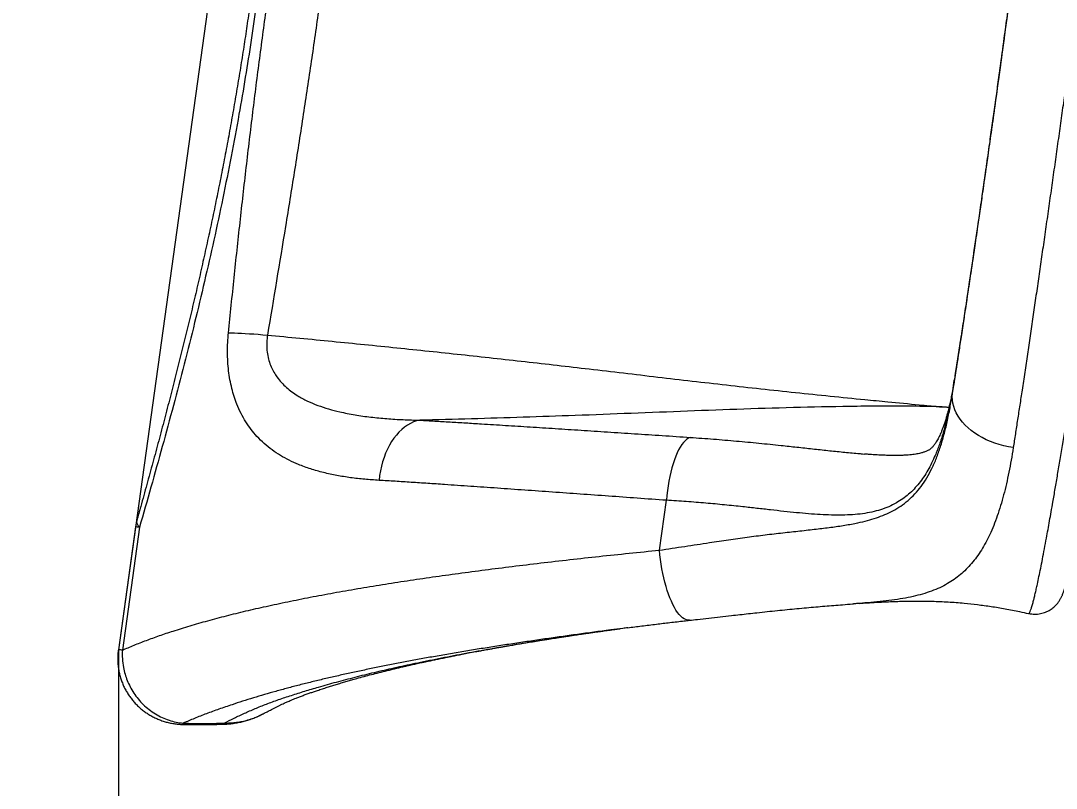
# Model space of a CAD drawing. Header units: millimetres. Extents: x -10881 to 8954, y -8695 to 5624.
# Drawn here: x -7255 to -6173, y 2586 to 3388 of the extents above; entities that cross this region are included whole.
import ezdxf

# ---------------------------------------------------------------- set-up
doc = ezdxf.new("R2010")
doc.units = ezdxf.units.MM
for name, color, linetype in [('DIKOM_ОБЪЕКТ', 7, 'Continuous'), ('DIKOM_РАЗМЕР_ЗОНА', 7, 'Continuous'), ('DIKOM_РАЗМЕР_ОБЪЕКТА', 7, 'Continuous')]:
    doc.layers.add(name, color=color, linetype=linetype)
doc.styles.add('style1', font='arial.ttf', dxfattribs={"width": 0.8})
doc.dimstyles.new('1-50', dxfattribs={"dimtxt": 300, "dimasz": 200, "dimexe": 100, "dimexo": 0, "dimgap": 100, "dimtad": 1, "dimtxsty": 'style1', "dimcen": 200, "dimclrd": 7, "dimclre": 7, "dimclrt": 7, "dimadec": 1, "dimazin": 2, "dimtfac": 1, "dimtmove": 0, "dimatfit": 2, "dimfxl": 0, "dimlwd": 25, "dimlwe": 18, "dimarcsym": 0})

# ---------------------------------------------------------------- blocks, each defined once
blk = doc.blocks.new('*D9')
at = {"layer": 'Defpoints', "color": 0, "transparency": 16777216}
for p in [(-9534, 4149), (-6877.1, 4149), (-2715.7, -5051.1)]:
    blk.add_point(p, dxfattribs=at)
at = {"layer": 'DIKOM_РАЗМЕР_ОБЪЕКТА', "color": 7, "lineweight": 18, "transparency": 16777216}
for p, q in [((-6877.1, 4149), (-9634, 4149)), ((-2715.7, -5051.1), (-9634, -5051.1))]:
    blk.add_line(p, q, dxfattribs=at)
at = {"layer": 'DIKOM_РАЗМЕР_ОБЪЕКТА', "color": 7, "lineweight": 25, "transparency": 16777216}
blk.add_line((-9534, -4851.1), (-9534, 3949), dxfattribs=at)
at = {"layer": 'DIKOM_РАЗМЕР_ОБЪЕКТА', "color": 7, "transparency": 16777216}
for points in [[(-9567.3, 3949), (-9500.7, 3949), (-9534, 4149)], [(-9567.3, -4851.1), (-9500.7, -4851.1), (-9534, -5051.1)]]:
    blk.add_solid(points, dxfattribs=at)
at = {"layer": 'DIKOM_РАЗМЕР_ОБЪЕКТА', "color": 7, "transparency": 16777216, "insert": (-9787.2, -451.1), "char_height": 300, "attachment_point": 5, "rotation": 90, "style": 'style1'}
blk.add_mtext('9200', dxfattribs=at)
blk = doc.blocks.new('*D10')
at = {"layer": 'Defpoints', "color": 0, "transparency": 16777216}
for p in [(-7152.7, 2730.8), (7385.2, 911.3), (7385.2, -7693.8)]:
    blk.add_point(p, dxfattribs=at)
at = {"layer": 'DIKOM_РАЗМЕР_ОБЪЕКТА', "color": 7, "lineweight": 18, "transparency": 16777216}
for p, q in [((-7152.7, 2730.8), (-7152.7, -7793.8)), ((7385.2, 911.3), (7385.2, -7793.8))]:
    blk.add_line(p, q, dxfattribs=at)
at = {"layer": 'DIKOM_РАЗМЕР_ОБЪЕКТА', "color": 7, "lineweight": 25, "transparency": 16777216}
blk.add_line((-6952.7, -7693.8), (7185.2, -7693.8), dxfattribs=at)
at = {"layer": 'DIKOM_РАЗМЕР_ОБЪЕКТА', "color": 7, "transparency": 16777216}
for points in [[(-6952.7, -7660.4), (-6952.7, -7727.1), (-7152.7, -7693.8)], [(7185.2, -7660.4), (7185.2, -7727.1), (7385.2, -7693.8)]]:
    blk.add_solid(points, dxfattribs=at)
at = {"layer": 'DIKOM_РАЗМЕР_ОБЪЕКТА', "color": 7, "transparency": 16777216, "insert": (116.2, -7440.6), "char_height": 300, "attachment_point": 5, "style": 'style1'}
blk.add_mtext('14500', dxfattribs=at)
blk = doc.blocks.new('*D11')
at = {"layer": 'Defpoints', "color": 0, "transparency": 16777216}
for p in [(-7028.4, 5624.1), (-10431.3, -7165.9), (-2784.8, -7165.9)]:
    blk.add_point(p, dxfattribs=at)
at = {"layer": 'DIKOM_РАЗМЕР_ЗОНА', "color": 7, "lineweight": 18, "transparency": 16777216}
for p, q in [((-7028.4, 5624.1), (-10531.3, 5624.1)), ((-2784.8, -7165.9), (-10531.3, -7165.9))]:
    blk.add_line(p, q, dxfattribs=at)
at = {"layer": 'DIKOM_РАЗМЕР_ЗОНА', "color": 7, "lineweight": 25, "transparency": 16777216}
blk.add_line((-10431.3, 5424.1), (-10431.3, -6965.9), dxfattribs=at)
at = {"layer": 'DIKOM_РАЗМЕР_ЗОНА', "color": 7, "transparency": 16777216}
for points in [[(-10464.6, 5424.1), (-10397.9, 5424.1), (-10431.3, 5624.1)], [(-10464.6, -6965.9), (-10397.9, -6965.9), (-10431.3, -7165.9)]]:
    blk.add_solid(points, dxfattribs=at)
at = {"layer": 'DIKOM_РАЗМЕР_ЗОНА', "color": 7, "transparency": 16777216, "insert": (-10684.4, -770.9), "char_height": 300, "attachment_point": 5, "rotation": 90, "style": 'style1'}
blk.add_mtext('12800', dxfattribs=at)
blk = doc.blocks.new('*D12')
at = {"layer": 'Defpoints', "color": 0, "transparency": 16777216}
for p in [(-9113.3, 3014), (8954.2, 2756.5), (8954.2, -8594.5)]:
    blk.add_point(p, dxfattribs=at)
at = {"layer": 'DIKOM_РАЗМЕР_ЗОНА', "color": 7, "lineweight": 18, "transparency": 16777216}
for p, q in [((-9113.3, 3014), (-9113.3, -8694.5)), ((8954.2, 2756.5), (8954.2, -8694.5))]:
    blk.add_line(p, q, dxfattribs=at)
at = {"layer": 'DIKOM_РАЗМЕР_ЗОНА', "color": 7, "lineweight": 25, "transparency": 16777216}
blk.add_line((-8913.3, -8594.5), (8754.2, -8594.5), dxfattribs=at)
at = {"layer": 'DIKOM_РАЗМЕР_ЗОНА', "color": 7, "transparency": 16777216}
for points in [[(-8913.3, -8561.2), (-8913.3, -8627.8), (-9113.3, -8594.5)], [(8754.2, -8561.2), (8754.2, -8627.8), (8954.2, -8594.5)]]:
    blk.add_solid(points, dxfattribs=at)
at = {"layer": 'DIKOM_РАЗМЕР_ЗОНА', "color": 7, "transparency": 16777216, "insert": (-79.6, -8341.3), "char_height": 300, "attachment_point": 5, "style": 'style1'}
blk.add_mtext('18000', dxfattribs=at)

msp = doc.modelspace()

# ---------------------------------------------------------------- linework, layer by layer
at = {"layer": 'DIKOM_ОБЪЕКТ', "color": 7, "linetype": 'Continuous', "lineweight": 15}
for p, q in [((-6963.334, 4092.199), (-7152.722, 2730.798)), ((-6281.404, 2998.67), (-6279.502, 3012.34)), ((-6279.326, 3013.632), (-6279.502, 3012.34)), ((-6375.405, 2935.483), (-6373.463, 2935.323)), ((-6587.533, 2834.776), (-6580.281, 2886.908)), ((-7134.869, 2859.179), (-7152.73, 2730.795)), ((-7130.673, 2858.7), (-7148.534, 2730.316)), ((-6201.925, 2768.72), (-6201.918, 2768.718)), ((-7005.124, 2661.988), (-7002.002, 2663.533)), ((-7002.396, 2663.408), (-7002.034, 2663.597)), ((-7042.252, 2654.117), (-7042.211, 2654.118))]:
    msp.add_line(p, q, dxfattribs=at)
at = {"layer": 'DIKOM_ОБЪЕКТ', "color": 7, "linetype": 'Continuous', "lineweight": 15, "flags": 128}
for points in [[(-7037.727, 3061.991), (-7034.788, 3061.948), (-7031.542, 3061.859), (-7028.006, 3061.725), (-7024.2, 3061.546), (-7020.144, 3061.323), (-7015.862, 3061.058), (-7011.376, 3060.752), (-7006.711, 3060.406), (-7001.893, 3060.023), (-6996.95, 3059.605)], [(-6217.951, 2941.956), (-6222.86, 2942.781), (-6227.714, 2943.84), (-6232.49, 2945.127), (-6237.162, 2946.636), (-6241.707, 2948.359), (-6246.103, 2950.288), (-6250.327, 2952.413), (-6254.357, 2954.723), (-6258.173, 2957.207), (-6261.757, 2959.851), (-6265.089, 2962.643), (-6268.154, 2965.569), (-6270.934, 2968.612), (-6273.417, 2971.759), (-6275.59, 2974.994), (-6277.442, 2978.299), (-6278.964, 2981.659), (-6280.147, 2985.055), (-6280.986, 2988.472), (-6281.476, 2991.892), (-6281.616, 2995.297), (-6281.404, 2998.67)], [(-6837.914, 2970.634), (-6841.197, 2969.881), (-6844.447, 2968.776), (-6847.647, 2967.324), (-6850.781, 2965.533), (-6853.832, 2963.411), (-6856.786, 2960.97), (-6859.626, 2958.223), (-6862.339, 2955.183), (-6864.91, 2951.865), (-6867.326, 2948.288), (-6869.575, 2944.469), (-6871.645, 2940.428), (-6873.526, 2936.185), (-6875.208, 2931.763), (-6876.682, 2927.184), (-6877.941, 2922.471), (-6878.979, 2917.649), (-6879.79, 2912.742), (-6880.369, 2907.776)], [(-6555.381, 2952.685), (-6557.16, 2951.898), (-6558.936, 2950.738), (-6560.702, 2949.21), (-6562.446, 2947.322), (-6564.159, 2945.086), (-6565.832, 2942.514), (-6567.456, 2939.618), (-6569.021, 2936.416), (-6570.52, 2932.924), (-6571.945, 2929.162), (-6573.286, 2925.15), (-6574.538, 2920.91), (-6575.693, 2916.465), (-6576.745, 2911.839), (-6577.688, 2907.058), (-6578.518, 2902.147), (-6579.229, 2897.134), (-6579.818, 2892.045), (-6580.281, 2886.908)], [(-7133.487, 2865.797), (-7133.541, 2865.589), (-7133.641, 2864.362), (-7133.402, 2863.05), (-7132.824, 2861.662), (-7131.913, 2860.209), (-7130.673, 2858.7)], [(-6556.006, 2761.629), (-6556.722, 2761.582), (-6558.375, 2761.726), (-6560.057, 2762.218), (-6561.758, 2763.056), (-6563.471, 2764.235), (-6565.187, 2765.75), (-6566.897, 2767.592), (-6568.593, 2769.754), (-6570.266, 2772.223), (-6571.908, 2774.988), (-6573.511, 2778.035), (-6575.066, 2781.347), (-6576.566, 2784.91), (-6578.003, 2788.705), (-6579.37, 2792.712), (-6580.66, 2796.913), (-6581.867, 2801.285), (-6582.984, 2805.806), (-6584.007, 2810.455), (-6584.929, 2815.208), (-6585.747, 2820.041), (-6586.456, 2824.93), (-6587.052, 2829.849), (-6587.533, 2834.776)]]:
    msp.add_lwpolyline(points, dxfattribs=at)
at = {"layer": 'DIKOM_ОБЪЕКТ', "color": 7, "linetype": 'Continuous', "lineweight": 15}
for centre, radius, start, end in [((-7085.346, 2852.29), 50, 164.343433, 172.080061), ((-7139.599, 2799.164), 60.201, 81.473434, 85.493677), ((-7158.735, 2659.609), 71.439, 81.789854, 85.177483), ((-7087.718, 2653.836), 2.77, 333.541333, 2.614321)]:
    msp.add_arc(centre, radius, start, end, dxfattribs=at)
for points, knots in [([(-6977, 3963.342), (-6976.957, 3951.429), (-6976.871, 3927.6), (-6976.959, 3891.586), (-6977.247, 3855.341), (-6977.787, 3818.855), (-6978.606, 3782.148), (-6979.738, 3745.236), (-6981.215, 3708.134), (-6983.064, 3670.86), (-6985.306, 3633.482), (-6987.968, 3595.952), (-6991.075, 3558.292), (-6994.628, 3520.66), (-6998.629, 3483.153), (-7003.142, 3445.244), (-7008.215, 3406.816), (-7013.868, 3367.898), (-7020.017, 3329.07), (-7026.969, 3288.532), (-7034.803, 3246.327), (-7043.569, 3202.504), (-7052.885, 3158.915), (-7062.707, 3115.604), (-7073.059, 3072.33), (-7083.908, 3029.114), (-7095.197, 2985.96), (-7106.797, 2943.157), (-7118.63, 2900.692), (-7126.659, 2872.695), (-7130.673, 2858.7)], [0, 0, 0, 0, 0.032972735, 0.065948574, 0.098920899, 0.132020023, 0.165122828, 0.198221516, 0.231441228, 0.264669965, 0.297898103, 0.331116997, 0.364529843, 0.397942614, 0.430989214, 0.464035777, 0.498545553, 0.533066989, 0.567588546, 0.602098486, 0.641501311, 0.680927501, 0.720363093, 0.759792278, 0.799197617, 0.839343408, 0.879508281, 0.919681744, 0.959850745, 1, 1, 1, 1]), ([(-6981.665, 3957.065), (-6981.684, 3951.102), (-6981.73, 3937.066), (-6981.881, 3914.925), (-6982.111, 3890.694), (-6982.432, 3866.737), (-6982.85, 3843.008), (-6983.365, 3819.514), (-6983.987, 3796.04), (-6984.721, 3772.61), (-6985.569, 3749.248), (-6986.536, 3725.975), (-6987.626, 3702.811), (-6988.84, 3679.777), (-6990.182, 3656.891), (-6991.653, 3634.169), (-6993.256, 3611.628), (-6994.992, 3589.281), (-6996.863, 3567.132), (-6998.88, 3545.062), (-7001.045, 3522.993), (-7003.368, 3500.879), (-7005.843, 3478.785), (-7008.467, 3456.735), (-7011.243, 3434.726), (-7014.171, 3412.755), (-7017.249, 3390.843), (-7020.481, 3368.971), (-7023.869, 3347.109), (-7027.417, 3325.21), (-7031.124, 3303.281), (-7034.985, 3281.353), (-7038.992, 3259.463), (-7043.139, 3237.638), (-7047.436, 3215.828), (-7051.887, 3193.988), (-7056.498, 3172.073), (-7061.264, 3150.101), (-7066.18, 3128.067), (-7071.246, 3105.966), (-7076.458, 3083.795), (-7081.813, 3061.548), (-7087.309, 3039.222), (-7092.942, 3016.813), (-7098.708, 2994.317), (-7104.604, 2971.729), (-7110.627, 2949.047), (-7116.771, 2926.262), (-7123.033, 2903.38), (-7128.617, 2883.198), (-7132.124, 2870.687), (-7133.495, 2865.799)], [0, 0, 0, 0, 0.01668684, 0.03927812, 0.06166151, 0.08396148, 0.10556014, 0.12709672, 0.14855366, 0.1699134, 0.19115946, 0.21227646, 0.2332502, 0.25406765, 0.274717, 0.29518761, 0.31547002, 0.33555588, 0.35543798, 0.37513921, 0.3949747, 0.41482953, 0.43464344, 0.45442269, 0.47417359, 0.49390243, 0.51361802, 0.53326221, 0.55294341, 0.5727098, 0.59253638, 0.6123978, 0.63226827, 0.65211437, 0.6719304, 0.69190591, 0.71198427, 0.73217351, 0.75248141, 0.77291566, 0.79348389, 0.81419365, 0.83505236, 0.8560673, 0.87724561, 0.89859422, 0.9201198, 0.94182879, 0.96373818, 0.98583018, 1, 1, 1, 1]), ([(-6201.93, 2768.671), (-6201.831, 2768.644), (-6200.725, 2768.344), (-6198.557, 2768.072), (-6195.49, 2767.881), (-6192.476, 2768.029), (-6189.56, 2768.455), (-6186.769, 2769.143), (-6184.131, 2770.061), (-6181.674, 2771.176), (-6179.42, 2772.444), (-6177.388, 2773.821), (-6175.584, 2775.26), (-6174.005, 2776.719), (-6172.635, 2778.165), (-6171.453, 2779.576), (-6170.433, 2780.941), (-6169.548, 2782.261), (-6168.771, 2783.545), (-6168.078, 2784.807), (-6167.45, 2786.067), (-6166.866, 2787.357), (-6166.302, 2788.722), (-6165.73, 2790.247), (-6165.098, 2792.105), (-6164.348, 2794.549), (-6163.553, 2797.437), (-6162.739, 2800.656), (-6161.948, 2803.976), (-6161.141, 2807.536), (-6160.304, 2811.392), (-6159.453, 2815.445), (-6158.582, 2819.725), (-6157.681, 2824.262), (-6156.751, 2829.058), (-6155.789, 2834.117), (-6154.795, 2839.445), (-6153.766, 2845.048), (-6152.706, 2850.91), (-6151.613, 2857.036), (-6150.489, 2863.42), (-6149.33, 2870.08), (-6148.138, 2877.006), (-6146.916, 2884.177), (-6145.668, 2891.571), (-6144.395, 2899.182), (-6143.093, 2907.032), (-6141.761, 2915.13), (-6140.399, 2923.479), (-6139.01, 2932.051), (-6137.594, 2940.849), (-6136.152, 2949.875), (-6134.685, 2959.116), (-6133.196, 2968.55), (-6131.686, 2978.176), (-6130.154, 2987.998), (-6128.599, 2998.025), (-6127.024, 3008.231), (-6125.435, 3018.587), (-6123.833, 3029.077), (-6122.214, 3039.73), (-6120.578, 3050.548), (-6118.925, 3061.534), (-6117.259, 3072.653), (-6115.581, 3083.908), (-6113.889, 3095.301), (-6112.186, 3106.827), (-6110.475, 3118.451), (-6108.758, 3130.163), (-6107.037, 3141.958), (-6105.308, 3153.853), (-6103.574, 3165.832), (-6101.837, 3177.875), (-6100.101, 3189.967), (-6098.368, 3202.085), (-6096.637, 3214.238), (-6094.906, 3226.439), (-6093.171, 3238.712), (-6091.435, 3251.048), (-6089.699, 3263.43), (-6087.965, 3275.843), (-6086.236, 3288.269), (-6084.515, 3300.691), (-6082.804, 3313.09), (-6081.105, 3325.45), (-6079.42, 3337.754), (-6077.753, 3349.986), (-6076.103, 3362.133), (-6074.471, 3374.206), (-6072.851, 3386.238), (-6071.241, 3398.25), (-6069.642, 3410.235), (-6068.058, 3422.155), (-6066.495, 3433.975), (-6064.956, 3445.662), (-6063.444, 3457.203), (-6061.954, 3468.631), (-6060.485, 3479.954), (-6059.037, 3491.168), (-6057.615, 3502.244), (-6056.218, 3513.186), (-6054.845, 3523.995), (-6053.499, 3534.657), (-6052.183, 3545.146), (-6050.895, 3555.469), (-6049.635, 3565.636), (-6048.403, 3575.649), (-6047.203, 3585.47), (-6046.039, 3595.067), (-6044.913, 3604.421), (-6043.821, 3613.57), (-6042.761, 3622.523), (-6041.734, 3631.281), (-6040.744, 3639.811), (-6039.79, 3648.116), (-6038.871, 3656.198), (-6037.989, 3664.059), (-6037.146, 3671.663), (-6036.342, 3679.015), (-6035.578, 3686.116), (-6034.851, 3692.985), (-6034.163, 3699.599), (-6033.518, 3705.94), (-6032.916, 3711.982), (-6032.355, 3717.759), (-6031.835, 3723.28), (-6031.354, 3728.553), (-6030.915, 3733.551), (-6030.519, 3738.28), (-6030.166, 3742.745), (-6029.854, 3746.955), (-6029.586, 3750.906), (-6029.361, 3754.61), (-6029.182, 3758.093), (-6029.049, 3761.408), (-6028.968, 3764.641), (-6028.958, 3767.602), (-6029.029, 3770.17), (-6029.158, 3772.23), (-6029.325, 3773.93), (-6029.527, 3775.44), (-6029.782, 3776.917), (-6030.101, 3778.397), (-6030.497, 3779.908), (-6030.988, 3781.474), (-6031.597, 3783.113), (-6032.352, 3784.835), (-6033.281, 3786.642), (-6034.414, 3788.519), (-6035.775, 3790.438), (-6037.38, 3792.358), (-6039.232, 3794.229), (-6041.322, 3795.995), (-6043.626, 3797.605), (-6046.116, 3799.019), (-6048.848, 3800.241), (-6051.788, 3801.224), (-6054.882, 3801.867), (-6056.968, 3802.175), (-6058.006, 3802.184), (-6058.011, 3802.184)], [0, 0, 0, 0, 0.00020592, 0.00228531, 0.00432533, 0.00632908, 0.00829935, 0.01023788, 0.01214532, 0.01402099, 0.01586321, 0.01767066, 0.01944542, 0.0211967, 0.02294369, 0.02471074, 0.02652937, 0.02844347, 0.03050537, 0.03277829, 0.03534149, 0.03830002, 0.04180358, 0.04608727, 0.05157706, 0.05925803, 0.06964272, 0.07859121, 0.08700666, 0.09592072, 0.10443857, 0.11269546, 0.12086102, 0.12895391, 0.13697976, 0.14496102, 0.15291542, 0.16085774, 0.16880136, 0.17667425, 0.18455166, 0.19245251, 0.20036028, 0.20825277, 0.21611036, 0.22391526, 0.23170258, 0.2395545, 0.24739332, 0.25522688, 0.26306298, 0.27090685, 0.27876621, 0.28661204, 0.29441967, 0.30225764, 0.31011112, 0.31796399, 0.32579686, 0.33359443, 0.34136993, 0.34920768, 0.35703207, 0.36485073, 0.37267133, 0.38049919, 0.38834176, 0.39619226, 0.40399035, 0.41180169, 0.4196227, 0.42744623, 0.43526249, 0.44306394, 0.45085434, 0.45860683, 0.46637922, 0.47417986, 0.48200353, 0.48984487, 0.49769836, 0.50555838, 0.51341885, 0.52127267, 0.52911432, 0.53693839, 0.54473968, 0.55251323, 0.56026013, 0.56801919, 0.57582828, 0.58366661, 0.59151794, 0.59936333, 0.6071833, 0.61496216, 0.62272922, 0.6305456, 0.63835283, 0.6461585, 0.65396897, 0.66179043, 0.66963158, 0.67745638, 0.68526257, 0.69310985, 0.70097805, 0.70884559, 0.71668663, 0.72448166, 0.73224983, 0.74009118, 0.74792249, 0.75575151, 0.76358501, 0.77142916, 0.77929194, 0.7871781, 0.79499348, 0.80285468, 0.8107438, 0.81864322, 0.82653204, 0.83439131, 0.84218971, 0.85011499, 0.85804474, 0.86598868, 0.87396037, 0.88197558, 0.89005356, 0.89821659, 0.9064091, 0.91477679, 0.92339096, 0.93241379, 0.94227673, 0.95034156, 0.95610604, 0.96015701, 0.9635504, 0.96642364, 0.9689165, 0.97113454, 0.97315953, 0.9750571, 0.97688123, 0.97867594, 0.9804694, 0.98228137, 0.98412516, 0.9860017, 0.98790455, 0.98982524, 0.99175664, 0.99369396, 0.99582971, 0.99792998, 0.9999894, 1, 1, 1, 1]), ([(-6201.918, 2768.718), (-6201.853, 2768.691), (-6201.601, 2768.587), (-6201.047, 2769.185), (-6200.229, 2770.726), (-6199.272, 2773.252), (-6198.184, 2776.724), (-6197.078, 2780.738), (-6195.995, 2785.004), (-6194.967, 2789.278), (-6193.873, 2794.038), (-6192.577, 2799.895), (-6191.055, 2807.059), (-6189.27, 2815.796), (-6187.367, 2825.433), (-6185.347, 2835.974), (-6183.417, 2846.312), (-6181.612, 2856.181), (-6179.96, 2865.359), (-6178.256, 2874.957), (-6176.298, 2886.138), (-6174.068, 2899.062), (-6171.536, 2913.969), (-6168.914, 2929.629), (-6166.204, 2946.036), (-6163.453, 2962.905), (-6160.67, 2980.175), (-6157.858, 2997.812), (-6154.991, 3015.991), (-6152.307, 3033.187), (-6149.828, 3049.211), (-6147.562, 3063.968), (-6145.274, 3078.97), (-6142.703, 3095.955), (-6139.881, 3114.749), (-6136.808, 3135.4), (-6133.751, 3156.131), (-6130.68, 3177.135), (-6127.847, 3196.678), (-6125.265, 3214.634), (-6122.931, 3230.974), (-6120.601, 3247.392), (-6118.012, 3265.766), (-6115.34, 3284.879), (-6112.594, 3304.698), (-6110.032, 3323.335), (-6107.493, 3341.955), (-6104.971, 3360.599), (-6102.474, 3379.21), (-6100.002, 3397.795), (-6097.565, 3416.262), (-6095.293, 3433.636), (-6093.184, 3449.892), (-6091.23, 3465.07), (-6089.311, 3480.094), (-6087.21, 3496.682), (-6084.947, 3514.723), (-6082.538, 3534.156), (-6080.202, 3553.245), (-6077.943, 3571.957), (-6075.8, 3589.968), (-6073.775, 3607.252), (-6071.864, 3623.818), (-6070.05, 3639.834), (-6068.472, 3654.033), (-6067.111, 3666.519), (-6065.941, 3677.445), (-6064.834, 3687.988), (-6063.672, 3699.304), (-6062.606, 3709.987), (-6061.636, 3720.033), (-6060.841, 3728.54), (-6060.111, 3736.626), (-6059.371, 3745.177), (-6058.654, 3753.979), (-6057.991, 3762.822), (-6057.455, 3770.846), (-6057.048, 3778.024), (-6056.796, 3783.726), (-6056.661, 3788.207), (-6056.612, 3791.698), (-6056.633, 3794.702), (-6056.737, 3797.501), (-6056.953, 3799.885), (-6057.331, 3801.508), (-6057.689, 3802.234), (-6057.957, 3802.118), (-6058.012, 3802.094)], [0, 0, 0, 0, 0.00466868, 0.01805466, 0.03146458, 0.04504322, 0.05864698, 0.07230126, 0.08219201, 0.09208278, 0.10201197, 0.11194116, 0.12535163, 0.13878612, 0.15239154, 0.16602203, 0.17970301, 0.18959455, 0.19948611, 0.20941622, 0.21934634, 0.23275779, 0.24619314, 0.25979891, 0.27342961, 0.2871105, 0.30032855, 0.31354659, 0.32685683, 0.34016708, 0.35028249, 0.36039791, 0.37055449, 0.38071106, 0.39437253, 0.4075918, 0.42081107, 0.43412273, 0.44743438, 0.45755119, 0.46766801, 0.47782611, 0.48798422, 0.50164807, 0.51311362, 0.52457917, 0.53610496, 0.54763075, 0.55928039, 0.57093003, 0.58264279, 0.59435555, 0.60424812, 0.61414069, 0.62407175, 0.63400281, 0.64741539, 0.66085187, 0.67445874, 0.68809054, 0.70177256, 0.71498635, 0.72820013, 0.74150605, 0.75481197, 0.764924, 0.77503603, 0.78518919, 0.79534235, 0.80899919, 0.81889088, 0.82878257, 0.8387129, 0.84864322, 0.8620556, 0.87549199, 0.88909956, 0.90273221, 0.91641523, 0.92630345, 0.93619167, 0.94611851, 0.95604534, 0.96945332, 0.98288551, 0.99648897, 1, 1, 1, 1]), ([(-7037.727, 3061.991), (-7035.768, 3081.198), (-7031.849, 3119.612), (-7025.651, 3177.234), (-7019.155, 3234.855), (-7012.339, 3292.026), (-7005.165, 3348.729), (-6997.587, 3404.967), (-6989.497, 3461.157), (-6980.947, 3517.328), (-6971.998, 3573.461), (-6962.695, 3629.564), (-6953.113, 3685.61), (-6946.525, 3722.929), (-6943.232, 3741.588)], [0, 0, 0, 0, 0.08449462, 0.16898884, 0.25351404, 0.33803857, 0.42063, 0.50322058, 0.58589429, 0.66856884, 0.75140887, 0.8342495, 0.91712456, 1, 1, 1, 1]), ([(-6903.232, 3733.054), (-6907.429, 3695.642), (-6913.724, 3639.523), (-6922.421, 3564.716), (-6929.19, 3508.82), (-6936.281, 3453.147), (-6943.75, 3397.697), (-6951.675, 3342.3), (-6960.084, 3286.416), (-6968.93, 3230.059), (-6981.21, 3154.264), (-6990.654, 3097.47), (-6996.95, 3059.605)], [0, 0, 0, 0, 0.166095145, 0.249149295, 0.332202839, 0.414420896, 0.496638173, 0.578913271, 0.66118915, 0.745885548, 0.83058261, 1, 1, 1, 1]), ([(-6120.318, 3643.762), (-6120.962, 3638.516), (-6122.254, 3628.001), (-6124.316, 3611.476), (-6126.478, 3594.338), (-6128.743, 3576.575), (-6131.116, 3558.138), (-6133.585, 3539.129), (-6136.148, 3519.548), (-6138.764, 3499.717), (-6141.426, 3479.677), (-6144.121, 3459.508), (-6146.87, 3439.049), (-6149.686, 3418.208), (-6152.565, 3397.011), (-6155.502, 3375.492), (-6158.484, 3353.741), (-6161.472, 3332.043), (-6164.462, 3310.436), (-6167.434, 3289.041), (-6170.435, 3267.536), (-6173.458, 3245.962), (-6176.514, 3224.251), (-6179.58, 3202.558), (-6182.657, 3180.89), (-6185.693, 3159.613), (-6188.685, 3138.754), (-6191.623, 3118.372), (-6194.533, 3098.29), (-6197.429, 3078.424), (-6200.306, 3058.815), (-6203.158, 3039.502), (-6205.973, 3020.575), (-6208.624, 3002.894), (-6211.115, 2986.413), (-6213.443, 2971.138), (-6215.729, 2956.256), (-6217.21, 2946.723), (-6217.951, 2941.956)], [0, 0, 0, 0, 0.0276079, 0.05533532, 0.08306276, 0.11118844, 0.1393141, 0.16784779, 0.19638148, 0.22504655, 0.25285905, 0.28069573, 0.30853242, 0.33634494, 0.36469009, 0.39304801, 0.42139311, 0.45005168, 0.47775665, 0.50547359, 0.53317855, 0.56132693, 0.58947531, 0.61803261, 0.64658993, 0.67527869, 0.70308791, 0.73092129, 0.75875466, 0.78656386, 0.81490603, 0.84326102, 0.87160317, 0.90025902, 0.92514193, 0.95002484, 0.97501242, 1, 1, 1, 1]), ([(-6281.404, 2998.67), (-6280.53, 3004.173), (-6278.782, 3015.182), (-6276.056, 3032.606), (-6273.159, 3051.314), (-6270.08, 3071.422), (-6266.822, 3092.926), (-6263.754, 3113.386), (-6260.9, 3132.591), (-6258.274, 3150.386), (-6255.627, 3168.457), (-6252.699, 3188.577), (-6249.491, 3210.803), (-6246.009, 3235.144), (-6242.792, 3257.822), (-6239.849, 3278.729), (-6237.182, 3297.808), (-6234.531, 3316.893), (-6231.645, 3337.816), (-6228.537, 3360.526), (-6225.228, 3384.918), (-6222.231, 3407.22), (-6219.538, 3427.434), (-6217.134, 3445.609), (-6214.784, 3463.523), (-6212.266, 3482.872), (-6209.607, 3503.507), (-6206.842, 3525.224), (-6204.4, 3544.655), (-6202.256, 3561.92), (-6200.386, 3577.155), (-6198.593, 3591.927), (-6197.473, 3601.32), (-6196.913, 3606.014)], [0, 0, 0, 0, 0.03323752, 0.06649574, 0.09973331, 0.13668414, 0.1736634, 0.21061422, 0.23912795, 0.26766774, 0.29620755, 0.32472131, 0.3617087, 0.39872452, 0.43571182, 0.46425585, 0.4928261, 0.52139635, 0.54994036, 0.58689755, 0.62388321, 0.6608405, 0.68935857, 0.7179027, 0.74644681, 0.77496485, 0.81192286, 0.8489093, 0.88586725, 0.9143874, 0.94293367, 0.97147991, 1, 1, 1, 1]), ([(-6198.888, 3591.815), (-6199.641, 3585.582), (-6201.146, 3573.111), (-6203.583, 3553.335), (-6205.946, 3534.41), (-6208.211, 3516.494), (-6210.343, 3499.79), (-6212.54, 3482.725), (-6215.022, 3463.619), (-6217.808, 3442.381), (-6220.91, 3418.964), (-6223.849, 3396.995), (-6226.598, 3376.62), (-6229.137, 3357.931), (-6231.709, 3339.138), (-6234.563, 3318.421), (-6237.705, 3295.79), (-6241.133, 3271.311), (-6244.316, 3248.778), (-6247.241, 3228.229), (-6249.903, 3209.652), (-6252.559, 3191.243), (-6255.464, 3171.246), (-6258.608, 3149.778), (-6261.974, 3127.008), (-6265.04, 3106.463), (-6267.81, 3088.068), (-6270.293, 3071.709), (-6272.734, 3055.765), (-6275.083, 3040.553), (-6277.345, 3026.027), (-6278.783, 3016.903), (-6279.502, 3012.34)], [0, 0, 0, 0, 0.038722989, 0.077475761, 0.116198704, 0.146080706, 0.175990067, 0.205899415, 0.235781398, 0.274504987, 0.313258359, 0.351981957, 0.381863817, 0.411773027, 0.441682259, 0.471564149, 0.510303409, 0.549072509, 0.587811825, 0.61770656, 0.647628691, 0.677550832, 0.707445581, 0.746180946, 0.784946115, 0.823681442, 0.853573405, 0.883492763, 0.913412086, 0.943304002, 0.971652003, 1, 1, 1, 1]), ([(-6199.076, 3590.493), (-6199.375, 3588.007), (-6200.028, 3582.584), (-6201.074, 3573.973), (-6202.207, 3564.716), (-6203.373, 3555.26), (-6204.569, 3545.63), (-6205.792, 3535.845), (-6207.041, 3525.92), (-6208.315, 3515.856), (-6209.617, 3505.637), (-6210.949, 3495.245), (-6212.311, 3484.672), (-6213.702, 3473.932), (-6215.119, 3463.049), (-6216.558, 3452.052), (-6218.016, 3440.967), (-6219.489, 3429.823), (-6220.974, 3418.639), (-6222.476, 3407.391), (-6223.996, 3396.049), (-6225.539, 3384.594), (-6227.1, 3373.053), (-6228.676, 3361.45), (-6230.266, 3349.8), (-6231.867, 3338.114), (-6233.479, 3326.406), (-6235.098, 3314.688), (-6236.723, 3302.981), (-6238.356, 3291.264), (-6239.995, 3279.555), (-6241.638, 3267.86), (-6243.281, 3256.216), (-6244.925, 3244.619), (-6246.569, 3233.064), (-6248.214, 3221.55), (-6249.861, 3210.074), (-6251.51, 3198.632), (-6253.159, 3187.233), (-6254.802, 3175.929), (-6256.435, 3164.74), (-6258.057, 3153.677), (-6259.672, 3142.712), (-6261.277, 3131.857), (-6262.873, 3121.121), (-6264.456, 3110.514), (-6266.027, 3100.046), (-6267.582, 3089.727), (-6269.12, 3079.578), (-6270.637, 3069.615), (-6272.137, 3059.819), (-6273.623, 3050.166), (-6275.096, 3040.648), (-6276.552, 3031.297), (-6277.965, 3022.266), (-6278.881, 3016.461), (-6279.327, 3013.633)], [0, 0, 0, 0, 0.01571201, 0.03427544, 0.05287622, 0.07149151, 0.09009318, 0.10865622, 0.12715847, 0.14560662, 0.16404454, 0.18255206, 0.20115516, 0.2198238, 0.23852729, 0.25723294, 0.2759009, 0.29450066, 0.31300267, 0.33140467, 0.34990917, 0.36850863, 0.38713113, 0.40576962, 0.42441701, 0.44306542, 0.46170659, 0.48033395, 0.49894125, 0.51749161, 0.53615581, 0.55475734, 0.57331579, 0.59185116, 0.61038345, 0.62892923, 0.6475052, 0.66613131, 0.68482716, 0.70354824, 0.722108, 0.74068034, 0.75926222, 0.77785053, 0.79644169, 0.81503121, 0.83361537, 0.85219037, 0.87075337, 0.88923226, 0.90766904, 0.9262244, 0.9448624, 0.96354639, 0.98223827, 1, 1, 1, 1]), ([(-6880.369, 2907.776), (-6885.413, 2908.119), (-6895.513, 2908.806), (-6910.221, 2910.484), (-6924.573, 2912.756), (-6938.484, 2915.754), (-6951.906, 2919.559), (-6963.811, 2923.91), (-6974.292, 2928.667), (-6983.453, 2933.691), (-6992.184, 2939.477), (-7000.415, 2946.094), (-7007.714, 2953.246), (-7014.11, 2960.862), (-7019.66, 2968.844), (-7024.645, 2977.619), (-7028.674, 2986.501), (-7031.833, 2995.317), (-7034.263, 3003.871), (-7036.207, 3012.875), (-7037.621, 3022.227), (-7038.477, 3031.889), (-7038.781, 3041.775), (-7038.594, 3051.843), (-7038.015, 3058.614), (-7037.727, 3061.991)], [0, 0, 0, 0, 0.060297038, 0.120731611, 0.181196146, 0.241611353, 0.301931975, 0.362152896, 0.408693043, 0.455366642, 0.502040141, 0.54862599, 0.59509234, 0.63483291, 0.674695308, 0.714513736, 0.754194152, 0.785150796, 0.816215225, 0.847257575, 0.878184, 0.908572249, 0.939097965, 0.969618647, 1, 1, 1, 1]), ([(-6996.95, 3059.605), (-6997.192, 3057.839), (-6997.678, 3054.303), (-6997.856, 3049.003), (-6997.579, 3042.925), (-6996.531, 3036.377), (-6994.523, 3029.609), (-6991.868, 3023.488), (-6989.268, 3018.982), (-6986.142, 3014.424), (-6982.423, 3009.872), (-6977.148, 3004.726), (-6971.466, 3000.19), (-6964.213, 2995.361), (-6955.227, 2990.53), (-6944.389, 2986.004), (-6933.138, 2982.335), (-6920.208, 2979.007), (-6905.546, 2976.103), (-6889.09, 2973.771), (-6872.296, 2972.165), (-6855.246, 2971.125), (-6843.689, 2970.798), (-6837.914, 2970.634)], [0, 0, 0, 0, 0.02155489, 0.04317789, 0.06473054, 0.09702416, 0.1274366, 0.15800299, 0.18848471, 0.20115669, 0.23809951, 0.27518702, 0.31235071, 0.34939779, 0.40964156, 0.47003296, 0.53051234, 0.59087637, 0.67259118, 0.75439722, 0.83628991, 0.91819882, 1, 1, 1, 1]), ([(-6996.95, 3059.605), (-6974.376, 3057.469), (-6929.227, 3053.197), (-6861.811, 3046.399), (-6794.609, 3039.322), (-6727.635, 3031.948), (-6659.171, 3024.065), (-6589.224, 3015.76), (-6529.516, 3008.806), (-6481.622, 3003.48), (-6445.57, 2999.618), (-6409.338, 2995.871), (-6377.144, 2992.663), (-6346.072, 2989.646), (-6323.612, 2987.493), (-6306.724, 2985.875), (-6300.044, 2985.234), (-6296.553, 2984.899), (-6295.345, 2984.782), (-6294.95, 2984.745), (-6294.884, 2984.738)], [0, 0, 0, 0, 0.09573951, 0.19148687, 0.28723917, 0.38299087, 0.47873403, 0.58179907, 0.68486402, 0.73642061, 0.78798297, 0.83953741, 0.89108319, 0.92454402, 0.97055117, 0.9852017, 0.9949789, 0.9983605, 0.99972205, 1, 1, 1, 1]), ([(-6279.502, 3012.34), (-6280.29, 3007.468), (-6281.864, 2997.721), (-6284.57, 2983.792), (-6287.608, 2970.325), (-6291.059, 2957.441), (-6294.976, 2945.199), (-6299.022, 2934.699), (-6303.099, 2925.775), (-6307.111, 2918.218), (-6311.479, 2911.18), (-6316.268, 2904.618), (-6321.493, 2898.593), (-6327.196, 2893.12), (-6333.342, 2888.285), (-6340.224, 2883.91), (-6347.897, 2880.11), (-6356.419, 2876.956), (-6365.559, 2874.533), (-6375.329, 2872.825), (-6385.725, 2871.778), (-6396.558, 2871.339), (-6407.799, 2871.42), (-6419.449, 2871.929), (-6431.59, 2872.798), (-6444.301, 2873.96), (-6457.552, 2875.346), (-6471.367, 2876.891), (-6485.644, 2878.514), (-6501.618, 2880.296), (-6519.362, 2882.158), (-6539.055, 2883.999), (-6559.332, 2885.629), (-6573.298, 2886.482), (-6580.281, 2886.908)], [0, 0, 0, 0, 0.03306534, 0.06614816, 0.09921, 0.13305837, 0.16693065, 0.20077425, 0.22628693, 0.25179916, 0.27753356, 0.30326763, 0.32975471, 0.35624142, 0.38301365, 0.40978608, 0.44003837, 0.4703165, 0.5005721, 0.5316584, 0.56276783, 0.59385855, 0.62421392, 0.65457014, 0.68516143, 0.71575325, 0.74700206, 0.77825105, 0.80971573, 0.84118033, 0.88065451, 0.92012826, 0.96006421, 1, 1, 1, 1]), ([(-6279.333, 3013.627), (-6279.384, 3013.29), (-6279.784, 3010.666), (-6280.578, 3006.005), (-6281.712, 2999.702), (-6282.883, 2993.768), (-6284.083, 2988.181), (-6285.311, 2982.946), (-6286.562, 2978.053), (-6287.835, 2973.498), (-6289.124, 2969.272), (-6290.425, 2965.367), (-6291.732, 2961.778), (-6292.983, 2958.633), (-6294.163, 2955.905), (-6295.328, 2953.422), (-6296.526, 2951.084), (-6297.731, 2948.942), (-6298.893, 2947.064), (-6300.008, 2945.433), (-6301.07, 2944.03), (-6302.082, 2942.832), (-6303.055, 2941.809), (-6304.013, 2940.923), (-6304.993, 2940.147), (-6305.888, 2939.545), (-6307.052, 2938.883), (-6308.42, 2938.223), (-6309.927, 2937.614), (-6311.453, 2937.089), (-6313.007, 2936.625), (-6314.89, 2936.138), (-6317.138, 2935.648), (-6319.788, 2935.175), (-6322.711, 2934.757), (-6325.919, 2934.401), (-6329.431, 2934.113), (-6333.223, 2933.904), (-6337.323, 2933.776), (-6341.716, 2933.733), (-6346.464, 2933.779), (-6351.572, 2933.92), (-6357.038, 2934.157), (-6362.875, 2934.497), (-6368.357, 2934.877), (-6371.984, 2935.178), (-6373.465, 2935.301)], [0, 0, 0, 0, 0.0036804, 0.02862793, 0.05321705, 0.07734286, 0.10103094, 0.12431176, 0.14722082, 0.16979922, 0.19209448, 0.21416161, 0.23606454, 0.25787822, 0.27658335, 0.29601275, 0.31764277, 0.33939403, 0.3614054, 0.38384789, 0.40695356, 0.43105326, 0.45665277, 0.48460724, 0.5166019, 0.54978985, 0.5779758, 0.60506177, 0.63370599, 0.65292438, 0.67145064, 0.6903938, 0.71250797, 0.73418788, 0.75564785, 0.77707491, 0.79856286, 0.82052502, 0.84205366, 0.86410513, 0.88669989, 0.90986019, 0.93359942, 0.95792221, 0.98282426, 1, 1, 1, 1]), ([(-6587.533, 2834.776), (-6583.099, 2835.457), (-6574.23, 2836.821), (-6561.096, 2838.76), (-6548.11, 2840.711), (-6532.783, 2843.054), (-6515.288, 2845.673), (-6495.877, 2848.412), (-6476.905, 2850.875), (-6458.463, 2853.011), (-6440.633, 2854.966), (-6423.896, 2856.816), (-6408.267, 2858.705), (-6393.726, 2860.814), (-6381.096, 2863.149), (-6370.195, 2865.745), (-6360.818, 2868.549), (-6351.987, 2871.87), (-6343.478, 2875.899), (-6335.359, 2880.784), (-6327.677, 2886.638), (-6320.568, 2893.447), (-6314.055, 2901.295), (-6308.128, 2910.193), (-6302.813, 2920.063), (-6298.084, 2930.896), (-6293.891, 2942.631), (-6290.157, 2955.311), (-6286.855, 2968.927), (-6283.912, 2983.374), (-6282.24, 2993.572), (-6281.404, 2998.67)], [0, 0, 0, 0, 0.02535162, 0.0507034, 0.07615712, 0.10161078, 0.14206267, 0.18254176, 0.22299069, 0.26451984, 0.30608108, 0.34761257, 0.38721139, 0.42683571, 0.46643151, 0.49692316, 0.52744671, 0.55796436, 0.58844796, 0.62154912, 0.65467649, 0.68777389, 0.72196283, 0.75618526, 0.79037534, 0.82479388, 0.85924418, 0.89366742, 0.92910066, 0.9645617, 1, 1, 1, 1]), ([(-6294.884, 2984.738), (-6295.131, 2984.744), (-6296.319, 2984.774), (-6299.943, 2984.862), (-6306.521, 2985.002), (-6323.809, 2985.289), (-6348.928, 2985.424), (-6390.572, 2985.094), (-6440.256, 2984.101), (-6499.288, 2982.306), (-6558.194, 2980.111), (-6616.972, 2977.756), (-6674.175, 2975.548), (-6729.818, 2973.642), (-6783.919, 2971.968), (-6819.916, 2971.079), (-6837.914, 2970.634)], [0, 0, 0, 0, 0.00135589, 0.00650961, 0.01984794, 0.03739187, 0.10122708, 0.15751119, 0.26582293, 0.37415499, 0.48250618, 0.59085987, 0.69918974, 0.79945842, 0.89973036, 1, 1, 1, 1]), ([(-6285.098, 2983.928), (-6288.284, 2984.194), (-6291.547, 2984.467), (-6294.806, 2984.732), (-6294.884, 2984.738)], [0, 0, 0, 0, 0.97617963, 1, 1, 1, 1]), ([(-6294.884, 2984.738), (-6294.794, 2984.735), (-6291.506, 2984.603), (-6288.216, 2984.439), (-6285.016, 2984.28)], [0, 0, 0, 0, 0.02715616, 1, 1, 1, 1]), ([(-6837.914, 2970.634), (-6832.709, 2970.353), (-6822.294, 2969.789), (-6806.27, 2968.864), (-6789.952, 2967.889), (-6770.699, 2966.705), (-6748.344, 2965.296), (-6722.671, 2963.649), (-6696.378, 2961.947), (-6669.382, 2960.192), (-6641.737, 2958.39), (-6613.439, 2956.537), (-6584.678, 2954.644), (-6565.15, 2953.338), (-6555.381, 2952.685)], [0, 0, 0, 0, 0.06258035, 0.12519566, 0.18791687, 0.25067377, 0.3431067, 0.43565633, 0.52855674, 0.62157354, 0.71588929, 0.81032269, 0.9051045, 1, 1, 1, 1]), ([(-6555.381, 2952.685), (-6547.254, 2952.112), (-6530.985, 2950.965), (-6507.059, 2948.932), (-6483.501, 2946.708), (-6462.455, 2944.536), (-6443.834, 2942.528), (-6427.516, 2940.738), (-6411.502, 2938.991), (-6395.79, 2937.358), (-6383.743, 2936.157), (-6377.073, 2935.618), (-6375.405, 2935.483)], [0, 0, 0, 0, 0.12507928, 0.2503902, 0.37639316, 0.50262545, 0.59526285, 0.68799383, 0.78102049, 0.87415371, 0.96853905, 1, 1, 1, 1]), ([(-6217.951, 2941.956), (-6218.659, 2937.569), (-6220.076, 2928.794), (-6222.457, 2916.22), (-6225.053, 2904.101), (-6227.919, 2892.429), (-6231.069, 2881.251), (-6234.533, 2870.575), (-6238.312, 2860.495), (-6242.355, 2851.179), (-6246.651, 2842.627), (-6251.201, 2834.792), (-6256.088, 2827.545), (-6261.36, 2820.844), (-6267.021, 2814.715), (-6273.105, 2809.145), (-6279.593, 2804.165), (-6286.742, 2799.599), (-6294.608, 2795.5), (-6303.28, 2791.89), (-6312.536, 2788.85), (-6322.464, 2786.308), (-6333.155, 2784.212), (-6344.662, 2782.487), (-6356.95, 2781.061), (-6369.078, 2779.936), (-6378.399, 2779.174), (-6383.432, 2778.793), (-6384.754, 2778.693)], [0, 0, 0, 0, 0.037826316, 0.075652415, 0.113702855, 0.15175309, 0.190527736, 0.229302211, 0.268337534, 0.307372779, 0.344553273, 0.38173381, 0.419146107, 0.456558576, 0.494671065, 0.532783791, 0.571126338, 0.609469218, 0.651817277, 0.694235476, 0.736859571, 0.779552272, 0.8230317, 0.866593038, 0.910411493, 0.95432395, 0.988002043, 1, 1, 1, 1]), ([(-6580.281, 2886.908), (-6590.438, 2887.647), (-6610.757, 2889.125), (-6640.723, 2891.281), (-6670.264, 2893.396), (-6699.497, 2895.481), (-6728.387, 2897.54), (-6756.891, 2899.562), (-6784.782, 2901.517), (-6808.921, 2903.179), (-6829.52, 2904.566), (-6846.787, 2905.698), (-6863.777, 2906.779), (-6874.838, 2907.444), (-6880.369, 2907.776)], [0, 0, 0, 0, 0.0928399, 0.18573534, 0.27863075, 0.37147058, 0.46614838, 0.56088515, 0.65562195, 0.75029977, 0.81265728, 0.87501478, 0.93750739, 1, 1, 1, 1]), ([(-7148.534, 2730.316), (-7144.519, 2732.043), (-7136.49, 2735.497), (-7123.526, 2740.543), (-7109.895, 2745.486), (-7094.741, 2750.583), (-7077.957, 2755.799), (-7059.408, 2761.111), (-7039.96, 2766.265), (-7019.645, 2771.265), (-6998.28, 2776.165), (-6975.846, 2780.965), (-6952.336, 2785.661), (-6927.997, 2790.213), (-6902.87, 2794.622), (-6877.233, 2798.852), (-6851.128, 2802.911), (-6824.601, 2806.808), (-6797.431, 2810.591), (-6769.664, 2814.267), (-6741.056, 2817.875), (-6711.606, 2821.43), (-6681.325, 2824.931), (-6650.524, 2828.33), (-6619.292, 2831.629), (-6598.117, 2833.727), (-6587.533, 2834.776)], [0, 0, 0, 0, 0.03600706, 0.07201412, 0.10813726, 0.14426039, 0.18642155, 0.22861766, 0.27082543, 0.31302146, 0.35518256, 0.39856767, 0.441991, 0.48542708, 0.52885032, 0.57223535, 0.6143722, 0.65654417, 0.69872788, 0.7408998, 0.78303661, 0.82640375, 0.86980932, 0.91322765, 0.95663303, 1, 1, 1, 1]), ([(-6378.011, 2779.222), (-6373.669, 2779.523), (-6364.417, 2780.165), (-6349.991, 2780.928), (-6334.616, 2781.494), (-6318.766, 2781.732), (-6302.529, 2781.531), (-6285.942, 2780.819), (-6270.14, 2779.616), (-6255.128, 2777.996), (-6240.872, 2776.05), (-6226.178, 2773.603), (-6213.133, 2771.117), (-6205.034, 2769.303), (-6201.948, 2768.613)], [0, 0, 0, 0, 0.07575263, 0.16138474, 0.2499207, 0.34048115, 0.4322835, 0.52536931, 0.62022033, 0.69789388, 0.77774441, 0.86045484, 0.94683821, 1, 1, 1, 1]), ([(-6555.992, 2761.49), (-6553.296, 2761.803), (-6546.567, 2762.583), (-6535.926, 2763.803), (-6524.066, 2765.155), (-6513.265, 2766.379), (-6503.432, 2767.492), (-6494.519, 2768.497), (-6484.967, 2769.546), (-6474.866, 2770.629), (-6464.333, 2771.724), (-6454.003, 2772.762), (-6443.877, 2773.745), (-6433.956, 2774.671), (-6424.24, 2775.541), (-6414.727, 2776.353), (-6405.409, 2777.11), (-6395.77, 2777.851), (-6388.865, 2778.367), (-6385.098, 2778.656), (-6384.753, 2778.683)], [0, 0, 0, 0, 0.04261814, 0.10637702, 0.17013398, 0.23381938, 0.28245008, 0.3318323, 0.38230426, 0.44328141, 0.50396769, 0.56439507, 0.62459757, 0.68460883, 0.74446202, 0.80418975, 0.86382396, 0.92384029, 0.99302333, 1, 1, 1, 1]), ([(-6620.716, 2753.733), (-6615.828, 2754.355), (-6605.833, 2755.628), (-6591.116, 2757.452), (-6576.321, 2759.228), (-6564.783, 2760.583), (-6557.868, 2761.383), (-6555.974, 2761.601)], [0, 0, 0, 0, 0.22977636, 0.46992955, 0.68516474, 0.91376779, 1, 1, 1, 1]), ([(-6638.443, 2751.424), (-6639.998, 2751.221), (-6647.356, 2750.261), (-6660.368, 2748.512), (-6677.464, 2746.176), (-6694.491, 2743.794), (-6711.443, 2741.37), (-6728.313, 2738.897), (-6744.986, 2736.387), (-6761.483, 2733.833), (-6777.787, 2731.232), (-6793.896, 2728.582), (-6809.774, 2725.887), (-6825.242, 2723.175), (-6840.292, 2720.45), (-6854.937, 2717.711), (-6869.336, 2714.925), (-6883.509, 2712.088), (-6897.443, 2709.199), (-6911.139, 2706.255), (-6924.566, 2703.26), (-6937.803, 2700.195), (-6950.826, 2697.058), (-6963.629, 2693.845), (-6976.119, 2690.577), (-6988.312, 2687.245), (-7000.188, 2683.85), (-7015.599, 2679.237), (-7031.48, 2674.172), (-7047.738, 2668.628), (-7060.845, 2663.855), (-7073.36, 2658.981), (-7081.085, 2655.636), (-7084.951, 2653.962)], [0, 0, 0, 0, 0.00810478, 0.03835408, 0.0686566, 0.0989591, 0.12986659, 0.16077411, 0.19173827, 0.22270244, 0.25383711, 0.28497178, 0.31616352, 0.34735526, 0.3775268, 0.40769834, 0.43792166, 0.46814501, 0.49852307, 0.52890115, 0.55933055, 0.58975991, 0.62078699, 0.65181405, 0.68289844, 0.71398281, 0.74523503, 0.77648745, 0.83908601, 0.87923148, 0.91943848, 0.95968155, 1, 1, 1, 1]), ([(-7042.167, 2654.159), (-7038.737, 2655.861), (-7031.883, 2659.261), (-7021.201, 2664.29), (-7010.017, 2669.219), (-6998.163, 2674.016), (-6985.427, 2678.631), (-6971.958, 2683.094), (-6958.044, 2687.474), (-6942.425, 2692.127), (-6924.974, 2697.026), (-6905.54, 2702.135), (-6885.422, 2707.095), (-6864.633, 2711.906), (-6842.377, 2716.753), (-6818.605, 2721.631), (-6793.27, 2726.527), (-6767.272, 2731.268), (-6740.663, 2735.858), (-6713.458, 2740.298), (-6687.055, 2744.42), (-6669.464, 2747.023), (-6661.34, 2748.225)], [0, 0, 0, 0, 0.04246683, 0.08486708, 0.1271825, 0.16942167, 0.21162721, 0.25382998, 0.29600589, 0.33814126, 0.39103809, 0.44383773, 0.4965246, 0.54908896, 0.60154626, 0.65999182, 0.71833299, 0.77655216, 0.83462982, 0.8925582, 0.9503824, 1, 1, 1, 1]), ([(-7002.355, 2663.329), (-7001.688, 2663.68), (-7000.025, 2664.556), (-6997.533, 2665.857), (-6995.027, 2667.154), (-6992.988, 2668.199), (-6991.346, 2669.034), (-6989.939, 2669.743), (-6988.549, 2670.439), (-6986.737, 2671.337), (-6984.504, 2672.429), (-6982.014, 2673.621), (-6979.828, 2674.646), (-6977.994, 2675.49), (-6976.267, 2676.271), (-6974.316, 2677.138), (-6972.1, 2678.1), (-6969.693, 2679.117), (-6966.783, 2680.31), (-6963.468, 2681.616), (-6959.561, 2683.082), (-6955.62, 2684.501), (-6951.694, 2685.872), (-6947.685, 2687.243), (-6943.261, 2688.724), (-6938.408, 2690.312), (-6933.489, 2691.883), (-6928.676, 2693.387), (-6923.837, 2694.866), (-6918.877, 2696.35), (-6913.892, 2697.81), (-6908.878, 2699.248), (-6902.948, 2700.914), (-6896.067, 2702.797), (-6888.302, 2704.859), (-6880.276, 2706.928), (-6873.296, 2708.674), (-6867.482, 2710.094), (-6863.102, 2711.148), (-6858.719, 2712.186), (-6854.478, 2713.176), (-6850.574, 2714.074), (-6847.193, 2714.843), (-6844.346, 2715.485), (-6841.804, 2716.052), (-6839.204, 2716.629), (-6836.221, 2717.285), (-6832.755, 2718.04), (-6828.833, 2718.884), (-6824.481, 2719.81), (-6819.852, 2720.782), (-6815.666, 2721.65), (-6812.298, 2722.34), (-6809.934, 2722.821), (-6807.951, 2723.223), (-6806.046, 2723.606), (-6803.132, 2724.19), (-6798.936, 2725.023), (-6793.241, 2726.138), (-6786.665, 2727.404), (-6780.564, 2728.559), (-6775.27, 2729.546), (-6771.396, 2730.261), (-6768.154, 2730.854), (-6765.721, 2731.296), (-6763.649, 2731.671), (-6761.517, 2732.055), (-6758.999, 2732.505), (-6756.088, 2733.023), (-6752.78, 2733.607), (-6749.071, 2734.257), (-6744.55, 2735.041), (-6739.132, 2735.972), (-6732.723, 2737.057), (-6725.657, 2738.237), (-6718.149, 2739.472), (-6709.426, 2740.884), (-6699.971, 2742.386), (-6690.048, 2743.929), (-6680.973, 2745.315), (-6672.766, 2746.549), (-6665.43, 2747.637), (-6660.876, 2748.304), (-6658.738, 2748.617)], [0, 0, 0, 0, 0.00911534, 0.02275882, 0.03416028, 0.04356187, 0.05096363, 0.05722639, 0.06400732, 0.07134983, 0.08402782, 0.09722318, 0.10827313, 0.11621135, 0.12445632, 0.13419208, 0.14532866, 0.15703907, 0.16913797, 0.18676188, 0.2033786, 0.22021493, 0.23448281, 0.24834801, 0.26398751, 0.28169935, 0.29915335, 0.31449168, 0.33013372, 0.34712489, 0.36302466, 0.37806145, 0.39453625, 0.41826773, 0.44097804, 0.46399865, 0.48866316, 0.50097366, 0.51320363, 0.52535298, 0.53732897, 0.54803358, 0.55714686, 0.56466692, 0.57090931, 0.57746359, 0.58534452, 0.59451039, 0.60473268, 0.61597887, 0.62825043, 0.6403424, 0.64793006, 0.65379696, 0.65820512, 0.66286947, 0.66810008, 0.68002429, 0.69412516, 0.7102086, 0.72820734, 0.73840033, 0.74833192, 0.75595868, 0.76150531, 0.76563196, 0.77060907, 0.7764665, 0.78320415, 0.79082182, 0.79931918, 0.80869579, 0.8217301, 0.8361517, 0.85195966, 0.86910064, 0.88606953, 0.90973648, 0.9315198, 0.95143029, 0.96947629, 0.98566387, 1, 1, 1, 1]), ([(-6661.39, 2748.226), (-6661.391, 2748.226), (-6661.435, 2748.217), (-6661.295, 2748.236), (-6660.818, 2748.304), (-6659.351, 2748.516), (-6657.812, 2748.737), (-6655.984, 2748.997), (-6653.963, 2749.284), (-6651.351, 2749.651), (-6648.413, 2750.06), (-6645.211, 2750.501), (-6642.053, 2750.931), (-6638.849, 2751.364), (-6635.715, 2751.782), (-6632.924, 2752.15), (-6630.649, 2752.449), (-6629.276, 2752.627), (-6628.681, 2752.704)], [0, 0, 0, 0, 0.00125617, 0.04440375, 0.07810798, 0.12092848, 0.16675825, 0.21712276, 0.2821962, 0.34617291, 0.44725152, 0.53887037, 0.62251298, 0.71754559, 0.81118006, 0.88695929, 0.95101444, 1, 1, 1, 1]), ([(-6620.587, 2753.744), (-6622.296, 2753.526), (-6628.293, 2752.762), (-6634.211, 2751.982), (-6638.443, 2751.424)], [0, 0, 0, 0, 0.28501513, 1, 1, 1, 1]), ([(-7152.722, 2730.798), (-7152.733, 2730.735), (-7153.012, 2729.126), (-7153.262, 2725.922), (-7153.451, 2721.2), (-7153.278, 2716.452), (-7152.789, 2711.734), (-7151.977, 2707.11), (-7150.863, 2702.593), (-7149.448, 2698.168), (-7147.721, 2693.815), (-7145.7, 2689.6), (-7143.418, 2685.578), (-7140.892, 2681.756), (-7138.116, 2678.107), (-7135.07, 2674.618), (-7131.779, 2671.329), (-7128.298, 2668.297), (-7124.651, 2665.527), (-7120.84, 2663.008), (-7116.832, 2660.722), (-7112.639, 2658.685), (-7108.319, 2656.931), (-7103.908, 2655.473), (-7099.426, 2654.31), (-7094.846, 2653.422), (-7090.169, 2652.861), (-7086.951, 2652.597), (-7085.299, 2652.607), (-7085.233, 2652.607)], [0, 0, 0, 0, 0.00165627, 0.04195135, 0.08237574, 0.12305762, 0.16389058, 0.20416574, 0.24355255, 0.28333455, 0.32344352, 0.36377968, 0.403333, 0.44214614, 0.48139608, 0.52104684, 0.56104766, 0.60084252, 0.63955989, 0.67862436, 0.71811604, 0.75802594, 0.7983125, 0.83781416, 0.87729616, 0.91721365, 0.95755923, 0.99830827, 1, 1, 1, 1]), ([(-7148.534, 2730.316), (-7148.62, 2727.295), (-7148.792, 2721.253), (-7147.687, 2712.852), (-7145.868, 2705.273), (-7143.529, 2698.536), (-7140.476, 2691.875), (-7136.652, 2685.399), (-7132.072, 2679.212), (-7126.773, 2673.425), (-7120.755, 2668.178), (-7114.085, 2663.569), (-7107.074, 2659.811), (-7099.823, 2656.969), (-7092.455, 2654.924), (-7087.45, 2654.282), (-7084.951, 2653.962)], [0, 0, 0, 0, 0.08247537, 0.16494922, 0.22897876, 0.29317858, 0.3572075, 0.42641689, 0.49584239, 0.56505323, 0.63888163, 0.71296999, 0.78680238, 0.85779174, 0.92900711, 1, 1, 1, 1]), ([(-7042.196, 2652.919), (-7042.163, 2652.92), (-7040.321, 2652.979), (-7036.702, 2653.28), (-7031.402, 2653.916), (-7026.242, 2654.832), (-7021.239, 2655.999), (-7016.224, 2657.456), (-7011.299, 2659.24), (-7007.763, 2660.674), (-7005.988, 2661.56), (-7005.76, 2661.673)], [0, 0, 0, 0, 0.00267374, 0.14661883, 0.28852994, 0.42717809, 0.5631693, 0.69700865, 0.84222602, 0.97975381, 1, 1, 1, 1]), ([(-7042.167, 2654.159), (-7042.167, 2654.159), (-7040.246, 2654.12), (-7036.406, 2654.175), (-7030.644, 2654.653), (-7024.901, 2655.536), (-7018.735, 2656.915), (-7012.271, 2658.93), (-7006.642, 2661.124), (-7003.461, 2662.835), (-7002.396, 2663.408)], [0, 0, 0, 0, 0.0000014, 0.13857755, 0.27715507, 0.41826878, 0.55938435, 0.73536778, 0.91133921, 1, 1, 1, 1]), ([(-7085.236, 2652.661), (-7081.88, 2652.598), (-7073.892, 2652.447), (-7060.822, 2652.545), (-7049.903, 2652.736), (-7043.619, 2652.95), (-7042.412, 2652.991)], [0, 0, 0, 0, 0.23509804, 0.55960324, 0.91541337, 1, 1, 1, 1]), ([(-7084.951, 2653.962), (-7077.838, 2653.827), (-7063.604, 2653.557), (-7049.368, 2653.863), (-7042.252, 2654.117), (-7042.252, 2654.117)], [0, 0, 0, 0, 0.49975028, 0.9999986, 1, 1, 1, 1]), ([(-7042.413, 2653.04), (-7042.394, 2652.996), (-7042.34, 2652.876), (-7042.275, 2653.305), (-7042.232, 2653.847), (-7042.211, 2654.118)], [0, 0, 0, 0, 0.22423888, 0.61069829, 1, 1, 1, 1]), ([(-7042.211, 2654.118), (-7042.205, 2654.129), (-7042.198, 2654.143), (-7042.172, 2654.156), (-7042.167, 2654.159)], [0, 0, 0, 0, 0.77850269, 1, 1, 1, 1])]:
    msp.add_open_spline(points, degree=3, knots=knots, dxfattribs=at)

# ---------------------------------------------------------------- dimensions: what is measured, and where the dimension line sits
at = {"layer": 'DIKOM_РАЗМЕР_ЗОНА'}
dim = msp.add_linear_dim(base=(-10431.262, -7165.906), p1=(-7028.448, 5624.134), p2=(-2784.833, -7165.906), angle=90, text='12800', dimstyle='1-50', dxfattribs=at)
dim.commit()
dim.dimension.update_dxf_attribs({"geometry": '*D11', "text_midpoint": (-10431.262, -770.886), "dimtype": 160})
dim = msp.add_linear_dim(base=(8954.2, -8594.513), p1=(-9113.319, 3014.045), p2=(8954.2, 2756.48), text='18000', dimstyle='1-50', dxfattribs=at)
dim.commit()
dim.dimension.update_dxf_attribs({"geometry": '*D12', "text_midpoint": (-79.559, -8594.513), "dimtype": 160})
at = {"layer": 'DIKOM_РАЗМЕР_ОБЪЕКТА'}
dim = msp.add_linear_dim(base=(-9533.989, 4149.001), p1=(-2715.652, -5051.147), p2=(-6877.054, 4149.001), angle=90, text='9200', dimstyle='1-50', dxfattribs=at)
dim.commit()
dim.dimension.update_dxf_attribs({"geometry": '*D9', "text_midpoint": (-9533.989, -451.073), "dimtype": 160})
dim = msp.add_linear_dim(base=(7385.217, -7693.766), p1=(-7152.73, 2730.795), p2=(7385.217, 911.281), text='14500', dimstyle='1-50', dxfattribs=at)
dim.commit()
dim.dimension.update_dxf_attribs({"geometry": '*D10', "text_midpoint": (116.244, -7693.766), "dimtype": 160})

doc.saveas('drawing.dxf')
